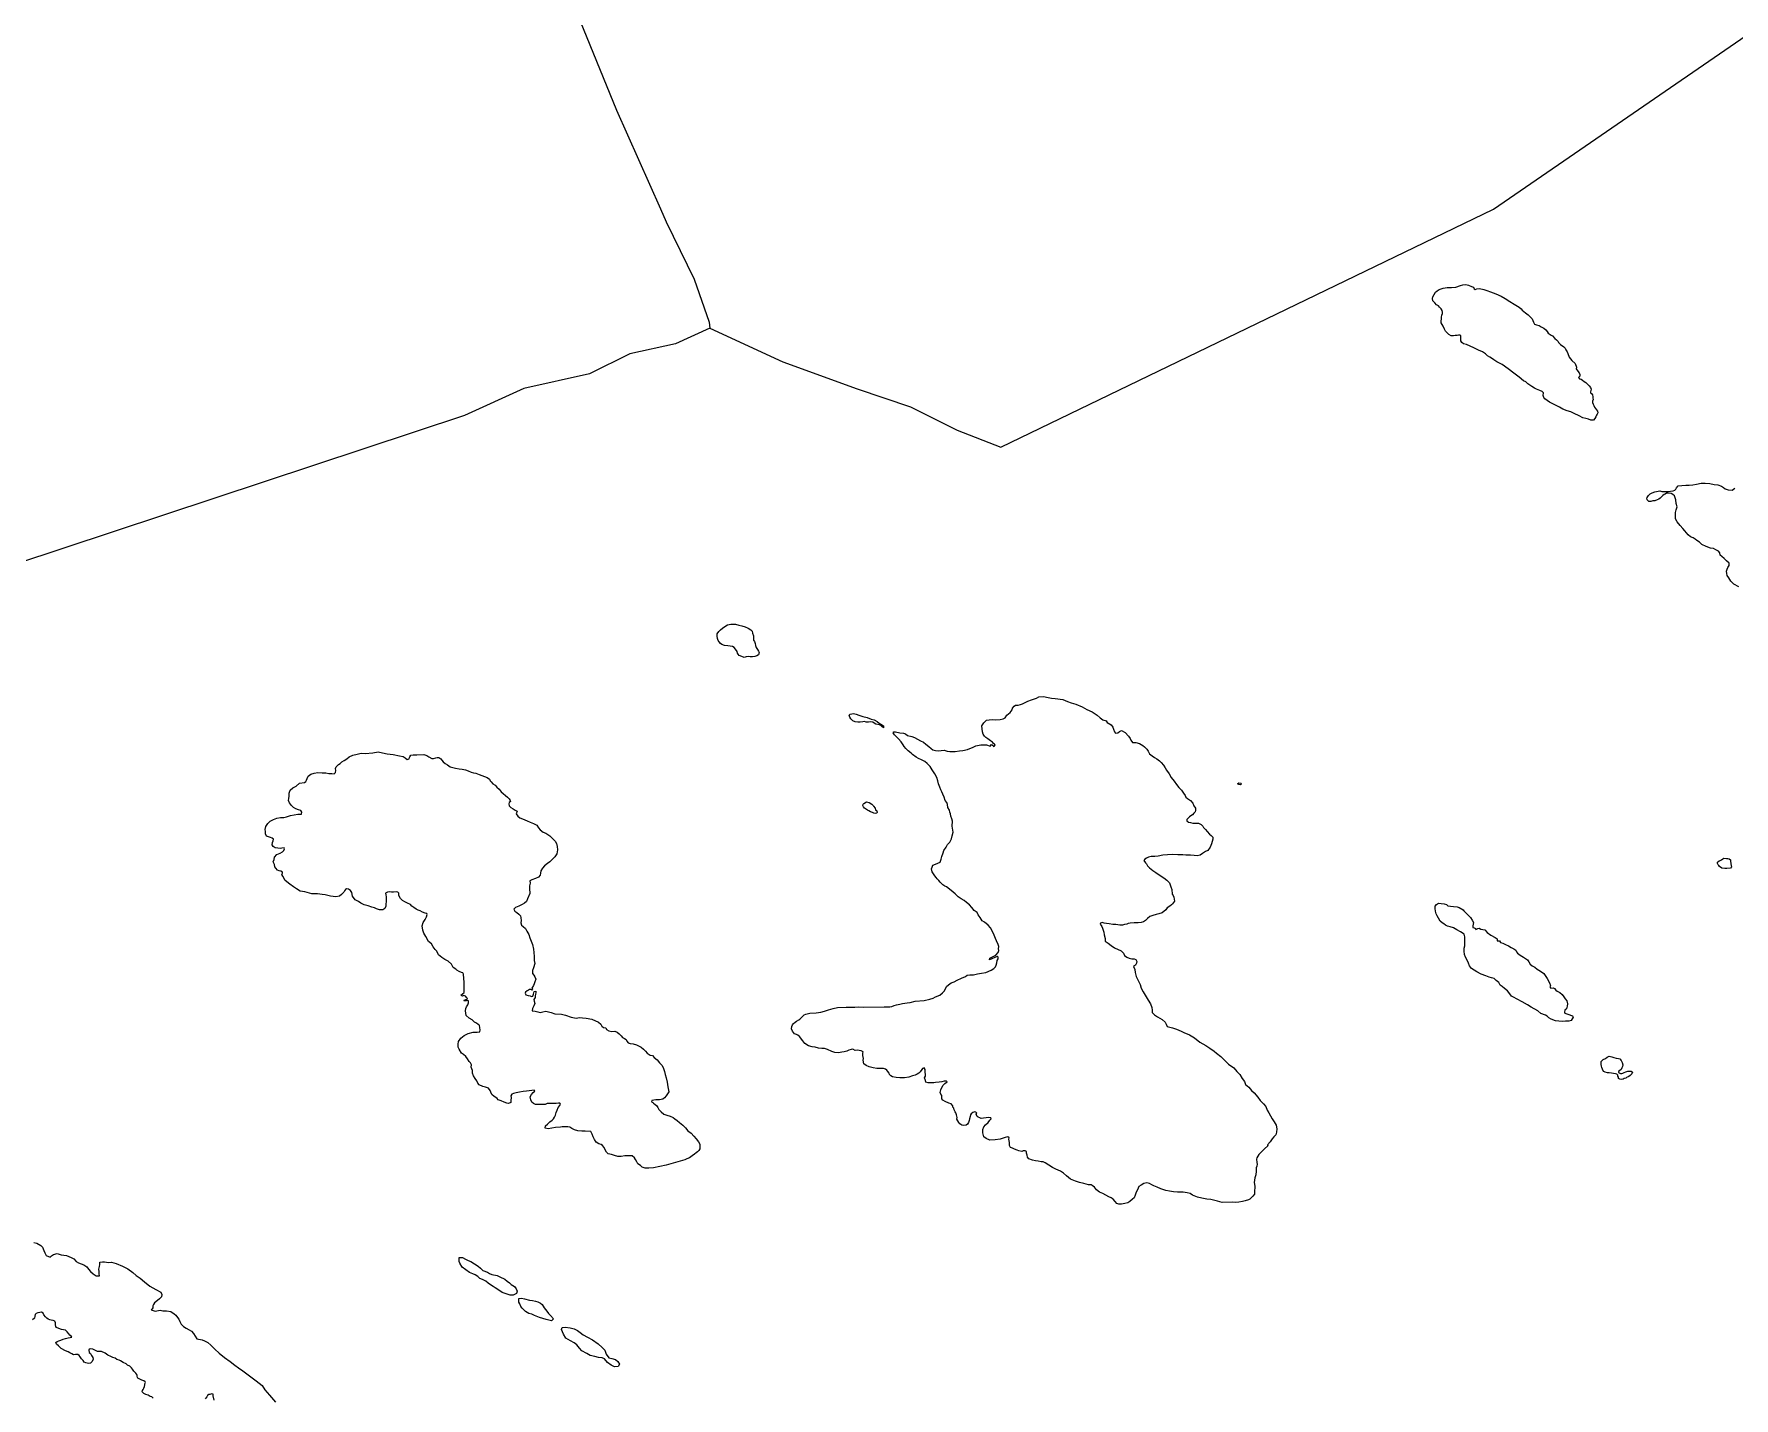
# Model space of a CAD drawing. Header units: metres. Extents: x 13.21 to 19.52, y 42.14 to 46.62.
# Drawn here: x 14.6221 to 14.894, y 44.3102 to 44.5284 of the extents above; entities that cross this region are included whole.
import ezdxf

# ---------------------------------------------------------------- set-up
doc = ezdxf.new("R2010")
doc.units = ezdxf.units.M
doc.header["$MEASUREMENT"] = 0
doc.layers.add('granica', color=2, linetype='Continuous')
doc.layers.add('hr', color=9, linetype='Continuous')

msp = doc.modelspace()

# ---------------------------------------------------------------- linework, layer by layer
at = {"layer": 'granica'}
for points in [[(14.69409, 44.56826), (14.7153, 44.51621), (14.7223, 44.50043), (14.72323, 44.49837), (14.7277, 44.48919), (14.73012, 44.4823), (14.73023, 44.48133)], [(14.73023, 44.48133), (14.74189, 44.47596), (14.75376, 44.47165), (14.76233, 44.46875), (14.76976, 44.46505), (14.77674, 44.46231), (14.85555, 44.50039), (14.89597, 44.52819)], [(14.73023, 44.48133), (14.72474, 44.47884), (14.71742, 44.47725), (14.71098, 44.47406), (14.70048, 44.47169), (14.69096, 44.4674), (14.59479, 44.43555), (14.58251, 44.43041), (14.57627, 44.42833), (14.56945, 44.42679), (14.56511, 44.42532), (14.56194, 44.42243), (14.55504, 44.41721), (14.53646, 44.40267), (14.53131, 44.39763), (14.52651, 44.39389), (14.5221, 44.39099), (14.5133, 44.38288), (14.31908, 44.23274)]]:
    msp.add_lwpolyline(points, dxfattribs=at)
at = {"layer": 'hr'}
for points in [[(14.86627, 44.47874), (14.86681, 44.47837), (14.86699, 44.47816), (14.8671, 44.47786), (14.86734, 44.47757), (14.86745, 44.47731), (14.86766, 44.47672), (14.86805, 44.47619), (14.86859, 44.47569), (14.86882, 44.47514), (14.86877, 44.47483), (14.86902, 44.47449), (14.86923, 44.47421), (14.86937, 44.47392), (14.86937, 44.47367), (14.86916, 44.47347), (14.86928, 44.47323), (14.86954, 44.47317), (14.86978, 44.47303), (14.87005, 44.47283), (14.87033, 44.47264), (14.87064, 44.47235), (14.87086, 44.47212), (14.87106, 44.47185), (14.87116, 44.47159), (14.87106, 44.47119), (14.87107, 44.471), (14.87121, 44.4709), (14.87139, 44.47067), (14.8714, 44.47039), (14.87145, 44.47016), (14.87147, 44.46992), (14.87137, 44.46967), (14.87135, 44.46944), (14.87147, 44.46919), (14.87159, 44.46898), (14.87167, 44.46873), (14.87183, 44.46852), (14.87202, 44.46827), (14.87216, 44.46805), (14.8722, 44.46781), (14.8721, 44.46758), (14.87202, 44.46742), (14.87192, 44.46715), (14.87174, 44.46689), (14.87154, 44.46664), (14.87112, 44.46664), (14.87072, 44.4668), (14.87029, 44.46688), (14.86984, 44.46702), (14.86926, 44.46732), (14.86844, 44.46772), (14.86791, 44.46795), (14.86734, 44.46811), (14.86664, 44.4684), (14.86609, 44.46869), (14.86546, 44.46904), (14.86452, 44.46949), (14.86377, 44.47005), (14.86357, 44.47028), (14.8635, 44.47057), (14.86352, 44.471), (14.86332, 44.47123), (14.86293, 44.47138), (14.8624, 44.4716), (14.86212, 44.47178), (14.86168, 44.47201), (14.86134, 44.47223), (14.86102, 44.47243), (14.86071, 44.47275), (14.86034, 44.47295), (14.85967, 44.47354), (14.85877, 44.47415), (14.85789, 44.47484), (14.85691, 44.47552), (14.85608, 44.47598), (14.8556, 44.47626), (14.85521, 44.47657), (14.85497, 44.47672), (14.8546, 44.4769), (14.85426, 44.47727), (14.85376, 44.47754), (14.85315, 44.47781), (14.85242, 44.47823), (14.85121, 44.47875), (14.85076, 44.47886), (14.85045, 44.47904), (14.85034, 44.47934), (14.85034, 44.47965), (14.85033, 44.47995), (14.85033, 44.48014), (14.85015, 44.48023), (14.84994, 44.48023), (14.84972, 44.48017), (14.84941, 44.48017), (14.84913, 44.48014), (14.84875, 44.48015), (14.84841, 44.48035), (14.84814, 44.48063), (14.84787, 44.48088), (14.84768, 44.48118), (14.84751, 44.48166), (14.84718, 44.48218), (14.84723, 44.48311), (14.84726, 44.48341), (14.84736, 44.4837), (14.84736, 44.48393), (14.84732, 44.48416), (14.84719, 44.48447), (14.84692, 44.48472), (14.84674, 44.48492), (14.84644, 44.48509), (14.84615, 44.48538), (14.84586, 44.48573), (14.84576, 44.48611), (14.84586, 44.48636), (14.84605, 44.48674), (14.84626, 44.48709), (14.84655, 44.4873), (14.84684, 44.48754), (14.84747, 44.48775), (14.84813, 44.48783), (14.84884, 44.48783), (14.84954, 44.48792), (14.85028, 44.48817), (14.85065, 44.48829), (14.85111, 44.48833), (14.85153, 44.48822), (14.85204, 44.48802), (14.85232, 44.48792), (14.85246, 44.48766), (14.85263, 44.48755), (14.85288, 44.48763), (14.85329, 44.48771), (14.85402, 44.48752), (14.85449, 44.48736), (14.85505, 44.48716), (14.8559, 44.48683), (14.85678, 44.48649), (14.85743, 44.48609), (14.85816, 44.4856), (14.85885, 44.48519), (14.85962, 44.48469), (14.85995, 44.48444), (14.86015, 44.48423), (14.86068, 44.48382), (14.8611, 44.48351), (14.8617, 44.48283), (14.86195, 44.48233), (14.86211, 44.482), (14.86241, 44.48191), (14.86283, 44.48178), (14.86317, 44.48159), (14.8636, 44.48133), (14.8639, 44.48108), (14.86414, 44.48082), (14.8643, 44.48055), (14.86445, 44.48045), (14.86476, 44.48024), (14.865, 44.4801), (14.86534, 44.47972), (14.8656, 44.47948), (14.86587, 44.47921), (14.86594, 44.47904), (14.86627, 44.47874)], [(14.73721, 44.43178), (14.73722, 44.43145), (14.73736, 44.43124), (14.73745, 44.43092), (14.73753, 44.43059), (14.73761, 44.43026), (14.73785, 44.42995), (14.73797, 44.42967), (14.73809, 44.42946), (14.738, 44.4291), (14.73774, 44.42895), (14.73742, 44.42884), (14.73703, 44.4288), (14.73667, 44.42878), (14.73633, 44.42885), (14.73604, 44.42879), (14.73572, 44.4287), (14.73534, 44.42881), (14.73489, 44.42901), (14.73475, 44.42922), (14.73466, 44.42939), (14.73456, 44.42966), (14.73433, 44.43), (14.7341, 44.43025), (14.73385, 44.43041), (14.73345, 44.43047), (14.73308, 44.43054), (14.73256, 44.43057), (14.73212, 44.43075), (14.7319, 44.43092), (14.73169, 44.4312), (14.73156, 44.4314), (14.73142, 44.43172), (14.73139, 44.43208), (14.7314, 44.43247), (14.73165, 44.43283), (14.73193, 44.43312), (14.73225, 44.43335), (14.7326, 44.43361), (14.73306, 44.43389), (14.73357, 44.434), (14.73431, 44.43399), (14.73484, 44.43387), (14.73532, 44.43373), (14.73587, 44.43358), (14.73634, 44.43337), (14.73679, 44.43312), (14.73699, 44.43289), (14.73706, 44.43256), (14.7372, 44.43212), (14.73721, 44.43178)], [(14.79842, 44.37767), (14.79862, 44.37723), (14.79902, 44.37639), (14.79921, 44.37581), (14.79951, 44.37518), (14.79999, 44.37439), (14.80032, 44.37384), (14.80068, 44.37329), (14.80091, 44.3727), (14.80097, 44.37225), (14.80094, 44.37189), (14.80132, 44.37153), (14.80179, 44.37119), (14.80257, 44.37078), (14.80301, 44.37037), (14.8032, 44.37005), (14.80333, 44.36967), (14.80423, 44.36946), (14.80482, 44.36924), (14.8056, 44.36892), (14.806, 44.36869), (14.80691, 44.3683), (14.80771, 44.36782), (14.80859, 44.36715), (14.80956, 44.3666), (14.8102, 44.3662), (14.81086, 44.36573), (14.81122, 44.3654), (14.81191, 44.36485), (14.81252, 44.36429), (14.81317, 44.36365), (14.81401, 44.36306), (14.81449, 44.36244), (14.81498, 44.36197), (14.81532, 44.36132), (14.81572, 44.36083), (14.81589, 44.36039), (14.81643, 44.35994), (14.81684, 44.35941), (14.81725, 44.35904), (14.81786, 44.35837), (14.81821, 44.35782), (14.81875, 44.35728), (14.81913, 44.35683), (14.81935, 44.35626), (14.81963, 44.35585), (14.81986, 44.35537), (14.82016, 44.35488), (14.82048, 44.35438), (14.82077, 44.35386), (14.82087, 44.3533), (14.82086, 44.35277), (14.82073, 44.35231), (14.8204, 44.35201), (14.82015, 44.35171), (14.81981, 44.35119), (14.81942, 44.35074), (14.81946, 44.35058), (14.8189, 44.35011), (14.81841, 44.34957), (14.81802, 44.34917), (14.8177, 44.34867), (14.81766, 44.34844), (14.81771, 44.34789), (14.81772, 44.34762), (14.81769, 44.34732), (14.8176, 44.34707), (14.8176, 44.34653), (14.81752, 44.3459), (14.81737, 44.34543), (14.81726, 44.34468), (14.81737, 44.34409), (14.81737, 44.34383), (14.8173, 44.34343), (14.81734, 44.34282), (14.81705, 44.34254), (14.81683, 44.34228), (14.81659, 44.34206), (14.81635, 44.34194), (14.81584, 44.34175), (14.8154, 44.34166), (14.81482, 44.34153), (14.81433, 44.34151), (14.81373, 44.34153), (14.81216, 44.34152), (14.81141, 44.34169), (14.81034, 44.34199), (14.80967, 44.34202), (14.80892, 44.34222), (14.80818, 44.34236), (14.80738, 44.34266), (14.80702, 44.34295), (14.80653, 44.34304), (14.80592, 44.34315), (14.80544, 44.34316), (14.80498, 44.34314), (14.80437, 44.34322), (14.80375, 44.34332), (14.80316, 44.34344), (14.80235, 44.34369), (14.80176, 44.34395), (14.80123, 44.34419), (14.80088, 44.3443), (14.80051, 44.34452), (14.80008, 44.34462), (14.79961, 44.34456), (14.79919, 44.34428), (14.79882, 44.34404), (14.79862, 44.34355), (14.7984, 44.34318), (14.79823, 44.34268), (14.79805, 44.34227), (14.79779, 44.34201), (14.7974, 44.34167), (14.79706, 44.34147), (14.79659, 44.34134), (14.79605, 44.34124), (14.7956, 44.34125), (14.7953, 44.34134), (14.79504, 44.34164), (14.7947, 44.34205), (14.79441, 44.34227), (14.79403, 44.34241), (14.79356, 44.34267), (14.79307, 44.34293), (14.79254, 44.34313), (14.79203, 44.34351), (14.79171, 44.34395), (14.79136, 44.34422), (14.79122, 44.34432), (14.79075, 44.34435), (14.79002, 44.34453), (14.78934, 44.3447), (14.7887, 44.34491), (14.78788, 44.34524), (14.78723, 44.34577), (14.78678, 44.34619), (14.78627, 44.34651), (14.78554, 44.34681), (14.78502, 44.34712), (14.78383, 44.34785), (14.78352, 44.34802), (14.78318, 44.34802), (14.78272, 44.34812), (14.78227, 44.34817), (14.78179, 44.34826), (14.78122, 44.34846), (14.78102, 44.34876), (14.78095, 44.34906), (14.78087, 44.3494), (14.78083, 44.34965), (14.78062, 44.34977), (14.7803, 44.34977), (14.78009, 44.34968), (14.77961, 44.34976), (14.77934, 44.34985), (14.77894, 44.35003), (14.77863, 44.35018), (14.77828, 44.35028), (14.77816, 44.35062), (14.77814, 44.35108), (14.77804, 44.35165), (14.77809, 44.35186), (14.77787, 44.35198), (14.77746, 44.35188), (14.77712, 44.35178), (14.77662, 44.35162), (14.77582, 44.35154), (14.77497, 44.35148), (14.77441, 44.35174), (14.77402, 44.352), (14.77388, 44.35266), (14.77387, 44.35318), (14.77402, 44.35363), (14.77429, 44.35392), (14.77472, 44.3543), (14.77499, 44.35466), (14.77523, 44.3549), (14.77514, 44.35503), (14.77479, 44.35508), (14.7744, 44.35504), (14.77399, 44.35497), (14.77362, 44.35494), (14.77337, 44.35503), (14.7731, 44.35514), (14.77295, 44.35524), (14.77283, 44.35561), (14.77289, 44.35579), (14.77277, 44.35593), (14.77259, 44.35602), (14.77229, 44.35588), (14.77202, 44.35568), (14.7719, 44.35552), (14.77185, 44.35525), (14.77173, 44.3549), (14.77168, 44.35462), (14.77156, 44.35432), (14.77143, 44.35405), (14.77121, 44.35388), (14.77083, 44.35381), (14.77054, 44.35388), (14.77017, 44.3541), (14.77001, 44.3543), (14.76986, 44.35456), (14.76972, 44.35485), (14.76975, 44.35511), (14.76966, 44.35551), (14.76956, 44.35585), (14.76946, 44.35602), (14.76928, 44.35632), (14.76921, 44.35657), (14.7691, 44.35677), (14.76906, 44.35695), (14.76879, 44.35726), (14.76846, 44.35741), (14.76787, 44.35764), (14.76749, 44.35785), (14.76733, 44.35808), (14.76734, 44.35835), (14.76733, 44.3586), (14.76716, 44.35884), (14.76705, 44.35909), (14.76716, 44.35953), (14.76749, 44.36023), (14.76782, 44.36052), (14.76818, 44.36082), (14.76803, 44.3609), (14.76767, 44.3609), (14.76732, 44.36082), (14.7669, 44.36074), (14.76631, 44.36071), (14.76601, 44.36066), (14.76561, 44.36062), (14.76511, 44.36065), (14.76478, 44.36075), (14.76473, 44.36099), (14.76455, 44.36143), (14.76469, 44.3617), (14.76469, 44.36199), (14.76466, 44.36234), (14.76464, 44.36279), (14.76451, 44.36305), (14.76425, 44.36294), (14.76411, 44.36277), (14.76386, 44.36241), (14.76362, 44.3622), (14.76335, 44.36201), (14.76305, 44.36187), (14.76262, 44.36175), (14.76206, 44.36157), (14.76134, 44.36142), (14.76062, 44.36144), (14.76001, 44.36148), (14.75945, 44.36162), (14.75917, 44.36174), (14.75897, 44.36198), (14.75888, 44.3622), (14.75867, 44.36246), (14.75853, 44.36267), (14.75831, 44.36284), (14.75796, 44.36293), (14.75761, 44.36291), (14.75692, 44.36293), (14.75631, 44.36306), (14.75568, 44.36322), (14.75521, 44.36341), (14.75482, 44.36366), (14.75471, 44.36425), (14.75478, 44.36455), (14.75469, 44.36501), (14.7547, 44.36539), (14.75475, 44.36562), (14.7544, 44.36576), (14.75378, 44.36586), (14.75343, 44.36582), (14.75308, 44.36601), (14.75282, 44.36597), (14.75246, 44.36586), (14.75212, 44.3657), (14.75172, 44.36561), (14.75134, 44.36553), (14.75081, 44.36545), (14.7502, 44.3655), (14.74972, 44.36563), (14.74903, 44.36595), (14.74854, 44.36611), (14.74813, 44.36614), (14.74757, 44.36619), (14.74705, 44.36637), (14.74656, 44.36642), (14.74599, 44.36657), (14.74541, 44.36695), (14.74506, 44.36735), (14.74457, 44.36805), (14.74428, 44.36824), (14.74405, 44.36837), (14.74377, 44.36848), (14.74357, 44.36868), (14.74341, 44.36893), (14.74328, 44.36928), (14.74334, 44.36965), (14.74343, 44.36994), (14.74358, 44.37012), (14.74385, 44.37034), (14.74408, 44.37049), (14.74444, 44.37074), (14.74463, 44.37085), (14.74529, 44.37154), (14.74559, 44.37165), (14.74623, 44.37181), (14.74722, 44.37184), (14.74799, 44.37196), (14.74853, 44.37208), (14.7492, 44.3723), (14.74993, 44.37251), (14.75062, 44.37268), (14.752, 44.37276), (14.75273, 44.37273), (14.75341, 44.37273), (14.75393, 44.37281), (14.75477, 44.37272), (14.75809, 44.37281), (14.75862, 44.37281), (14.75898, 44.37278), (14.75933, 44.37285), (14.7597, 44.37299), (14.76004, 44.37311), (14.76061, 44.37321), (14.76103, 44.37332), (14.76175, 44.37346), (14.76227, 44.3735), (14.76304, 44.37369), (14.76451, 44.37382), (14.76541, 44.37405), (14.76591, 44.37418), (14.76629, 44.37438), (14.76699, 44.37468), (14.76741, 44.37504), (14.76771, 44.37531), (14.76791, 44.3757), (14.76806, 44.37607), (14.76837, 44.37633), (14.7688, 44.37661), (14.76927, 44.37677), (14.76979, 44.37704), (14.77044, 44.37738), (14.77108, 44.37767), (14.77135, 44.37784), (14.77181, 44.37791), (14.77237, 44.37791), (14.77301, 44.37807), (14.77365, 44.37817), (14.77434, 44.37831), (14.7752, 44.37866), (14.77565, 44.37891), (14.77589, 44.37919), (14.77598, 44.37948), (14.77611, 44.37986), (14.77615, 44.38021), (14.7763, 44.3805), (14.7763, 44.38075), (14.77615, 44.38083), (14.77492, 44.38034), (14.77497, 44.38058), (14.77595, 44.38108), (14.7763, 44.3815), (14.77643, 44.38179), (14.7764, 44.3821), (14.77641, 44.38247), (14.77634, 44.38276), (14.77606, 44.38336), (14.7759, 44.38373), (14.77571, 44.38425), (14.77542, 44.38487), (14.77512, 44.38543), (14.7747, 44.38585), (14.77413, 44.38636), (14.77378, 44.38658), (14.77343, 44.38707), (14.77311, 44.38752), (14.77298, 44.38786), (14.77248, 44.38821), (14.77212, 44.3887), (14.77176, 44.38909), (14.77128, 44.3895), (14.77089, 44.38978), (14.7704, 44.39009), (14.76994, 44.39039), (14.76947, 44.39088), (14.76882, 44.3914), (14.76805, 44.39197), (14.76778, 44.39211), (14.76748, 44.39232), (14.76705, 44.39274), (14.76682, 44.39298), (14.76659, 44.39328), (14.76639, 44.3935), (14.76618, 44.39376), (14.76596, 44.39405), (14.76576, 44.3944), (14.76567, 44.39485), (14.76575, 44.39516), (14.76589, 44.39548), (14.76628, 44.39563), (14.76669, 44.39577), (14.76704, 44.39592), (14.76712, 44.39612), (14.7672, 44.3964), (14.76729, 44.39686), (14.76751, 44.39741), (14.76766, 44.39783), (14.76801, 44.39834), (14.76822, 44.39875), (14.76861, 44.39914), (14.76886, 44.39965), (14.76896, 44.40015), (14.76913, 44.40075), (14.76897, 44.40169), (14.76904, 44.40247), (14.76892, 44.40289), (14.76876, 44.4033), (14.76872, 44.40367), (14.76861, 44.40395), (14.76852, 44.40428), (14.7683, 44.40466), (14.76824, 44.40515), (14.76811, 44.40546), (14.76787, 44.40582), (14.76768, 44.40632), (14.76748, 44.40681), (14.76734, 44.40718), (14.76715, 44.40751), (14.767, 44.40794), (14.7668, 44.40845), (14.7667, 44.40893), (14.76652, 44.40949), (14.76621, 44.41004), (14.76579, 44.41069), (14.76544, 44.41122), (14.76497, 44.41171), (14.76458, 44.41204), (14.76405, 44.41229), (14.76361, 44.4125), (14.76321, 44.41273), (14.76262, 44.41315), (14.76239, 44.41339), (14.76195, 44.41373), (14.76157, 44.41412), (14.76128, 44.41445), (14.76114, 44.41473), (14.7608, 44.41517), (14.7604, 44.41565), (14.76006, 44.41601), (14.75976, 44.41629), (14.75953, 44.4166), (14.75963, 44.41677), (14.75988, 44.41678), (14.76014, 44.41673), (14.76039, 44.4167), (14.76062, 44.41661), (14.76117, 44.41656), (14.76152, 44.41645), (14.76185, 44.41619), (14.76254, 44.41605), (14.76296, 44.41588), (14.76342, 44.4156), (14.7639, 44.41534), (14.76439, 44.41511), (14.76478, 44.4148), (14.76525, 44.41444), (14.7656, 44.41411), (14.76588, 44.41392), (14.76631, 44.41378), (14.7668, 44.41377), (14.7672, 44.41378), (14.7677, 44.41383), (14.76818, 44.4137), (14.76859, 44.41366), (14.76904, 44.41365), (14.76946, 44.41365), (14.77016, 44.41375), (14.7707, 44.41378), (14.77144, 44.41395), (14.77232, 44.41431), (14.77273, 44.41452), (14.77354, 44.41469), (14.77447, 44.41468), (14.77502, 44.41451), (14.77526, 44.41474), (14.77553, 44.41459), (14.77558, 44.41443), (14.77572, 44.41454), (14.77582, 44.41464), (14.77576, 44.41481), (14.77559, 44.41494), (14.77541, 44.41513), (14.77508, 44.41536), (14.77466, 44.41568), (14.77434, 44.4159), (14.77416, 44.41611), (14.77394, 44.41643), (14.77382, 44.41681), (14.77376, 44.41728), (14.77373, 44.41774), (14.77405, 44.41823), (14.77445, 44.41863), (14.77491, 44.41873), (14.77544, 44.41877), (14.77596, 44.41871), (14.77667, 44.41877), (14.77715, 44.41885), (14.77742, 44.41904), (14.77772, 44.41943), (14.77826, 44.41989), (14.77855, 44.42033), (14.77864, 44.42057), (14.77886, 44.4209), (14.77911, 44.42103), (14.77953, 44.42105), (14.77992, 44.42113), (14.7802, 44.42124), (14.78106, 44.42169), (14.78168, 44.42191), (14.78244, 44.42215), (14.78281, 44.42238), (14.78357, 44.42246), (14.78431, 44.4223), (14.78485, 44.42217), (14.78546, 44.42214), (14.78669, 44.42194), (14.7874, 44.42165), (14.78801, 44.42142), (14.78873, 44.42119), (14.78975, 44.42079), (14.79049, 44.42034), (14.79135, 44.41999), (14.79217, 44.41947), (14.79262, 44.41903), (14.79307, 44.41871), (14.7936, 44.41852), (14.79374, 44.41829), (14.79438, 44.41791), (14.79467, 44.41755), (14.79479, 44.41719), (14.79495, 44.41678), (14.79508, 44.41656), (14.79544, 44.41661), (14.79572, 44.41686), (14.79603, 44.41698), (14.79665, 44.41667), (14.79719, 44.4161), (14.79741, 44.41572), (14.79753, 44.41545), (14.79782, 44.4151), (14.79836, 44.4151), (14.79891, 44.41492), (14.79945, 44.41461), (14.79973, 44.41436), (14.80011, 44.41403), (14.80033, 44.4137), (14.80051, 44.41328), (14.80095, 44.41295), (14.80131, 44.41268), (14.80172, 44.41247), (14.8021, 44.41215), (14.80241, 44.41189), (14.80275, 44.41143), (14.80302, 44.41104), (14.80327, 44.41063), (14.80366, 44.41004), (14.80399, 44.40949), (14.80447, 44.40891), (14.80487, 44.40835), (14.80523, 44.40787), (14.80564, 44.40743), (14.80599, 44.40696), (14.80623, 44.40658), (14.80635, 44.40634), (14.80659, 44.40612), (14.8071, 44.4058), (14.80744, 44.40537), (14.80763, 44.40497), (14.80789, 44.40456), (14.8079, 44.4042), (14.80784, 44.40398), (14.80762, 44.40376), (14.80741, 44.40353), (14.80716, 44.40335), (14.80695, 44.40318), (14.80671, 44.40298), (14.80648, 44.40276), (14.80652, 44.40255), (14.80676, 44.40235), (14.80711, 44.40227), (14.80744, 44.40216), (14.80802, 44.40218), (14.80834, 44.40219), (14.80858, 44.40208), (14.80881, 44.40195), (14.80906, 44.40171), (14.80918, 44.4015), (14.80929, 44.40138), (14.80948, 44.40115), (14.80976, 44.40082), (14.8101, 44.40044), (14.81041, 44.40019), (14.81067, 44.39994), (14.81068, 44.39961), (14.81053, 44.39922), (14.81043, 44.39886), (14.81023, 44.39833), (14.80988, 44.39783), (14.8095, 44.39766), (14.809, 44.39734), (14.80865, 44.39704), (14.80816, 44.39697), (14.80768, 44.39703), (14.80711, 44.39707), (14.80633, 44.39708), (14.80588, 44.39713), (14.80507, 44.39713), (14.80413, 44.39715), (14.80342, 44.39713), (14.80265, 44.39707), (14.8019, 44.3969), (14.80137, 44.39686), (14.80081, 44.39682), (14.80038, 44.39672), (14.80005, 44.39659), (14.7998, 44.39644), (14.79964, 44.39618), (14.79987, 44.39585), (14.80003, 44.39568), (14.80022, 44.39535), (14.80052, 44.39502), (14.80108, 44.39463), (14.80155, 44.39428), (14.80222, 44.39381), (14.80284, 44.39342), (14.80332, 44.39304), (14.80374, 44.39262), (14.80396, 44.39198), (14.8041, 44.39155), (14.80416, 44.39082), (14.80432, 44.39062), (14.8044, 44.39034), (14.80452, 44.38972), (14.80419, 44.38925), (14.80406, 44.38909), (14.80379, 44.3889), (14.80336, 44.38862), (14.80316, 44.38833), (14.80253, 44.38785), (14.802, 44.38768), (14.80159, 44.38755), (14.80105, 44.38741), (14.80059, 44.38725), (14.80021, 44.38693), (14.7999, 44.38663), (14.79957, 44.38639), (14.79921, 44.38628), (14.79869, 44.38621), (14.79808, 44.38625), (14.79744, 44.38619), (14.79713, 44.38614), (14.79688, 44.38603), (14.79655, 44.38595), (14.79619, 44.38588), (14.79576, 44.38588), (14.79512, 44.38596), (14.79465, 44.38598), (14.79408, 44.38609), (14.79365, 44.38613), (14.79327, 44.3862), (14.79295, 44.3863), (14.7927, 44.3862), (14.79263, 44.38603), (14.79278, 44.38583), (14.79292, 44.38565), (14.79302, 44.3854), (14.7931, 44.38508), (14.7932, 44.38473), (14.79328, 44.38431), (14.79344, 44.38375), (14.79345, 44.38332), (14.79391, 44.38296), (14.79438, 44.3826), (14.79493, 44.38221), (14.79597, 44.38178), (14.79638, 44.3814), (14.79655, 44.38102), (14.79689, 44.38073), (14.79726, 44.38056), (14.79771, 44.38047), (14.79807, 44.38048), (14.79835, 44.38035), (14.7985, 44.38007), (14.79844, 44.37977), (14.79827, 44.37948), (14.79796, 44.37926), (14.7982, 44.37875), (14.79824, 44.37831), (14.79842, 44.37767)], [(14.75801, 44.41742), (14.75765, 44.41767), (14.75756, 44.4178), (14.75736, 44.41789), (14.75678, 44.41799), (14.7565, 44.41815), (14.75626, 44.41832), (14.75593, 44.41837), (14.75559, 44.41831), (14.7552, 44.41834), (14.75497, 44.41843), (14.75467, 44.41838), (14.75427, 44.41831), (14.75388, 44.41832), (14.75346, 44.4184), (14.7531, 44.41856), (14.75278, 44.41886), (14.7526, 44.41911), (14.75247, 44.41943), (14.75265, 44.41959), (14.7532, 44.4197), (14.75361, 44.41962), (14.75405, 44.41945), (14.75466, 44.41925), (14.75536, 44.41907), (14.756, 44.41881), (14.75647, 44.41868), (14.75695, 44.41845), (14.75729, 44.41816), (14.75765, 44.41795), (14.75798, 44.41772), (14.75801, 44.41742)], [(14.66541, 44.40868), (14.66558, 44.40882), (14.6657, 44.40905), (14.66581, 44.40932), (14.66598, 44.40968), (14.66639, 44.41), (14.66691, 44.41016), (14.66752, 44.41026), (14.66821, 44.41024), (14.66878, 44.41022), (14.66927, 44.41013), (14.66974, 44.41011), (14.67015, 44.41005), (14.67037, 44.41028), (14.67038, 44.41059), (14.67037, 44.41091), (14.67044, 44.41116), (14.67082, 44.41154), (14.67109, 44.41171), (14.67138, 44.41197), (14.67173, 44.41219), (14.67217, 44.41249), (14.67254, 44.41281), (14.67313, 44.41303), (14.67381, 44.41323), (14.67446, 44.41336), (14.67509, 44.41331), (14.67634, 44.41342), (14.67717, 44.41356), (14.67784, 44.41343), (14.67859, 44.41327), (14.67955, 44.41315), (14.68058, 44.41297), (14.68117, 44.41284), (14.6815, 44.41262), (14.6818, 44.41238), (14.68214, 44.41248), (14.68219, 44.41268), (14.68224, 44.4128), (14.68238, 44.41303), (14.68275, 44.41308), (14.68333, 44.41313), (14.68448, 44.41315), (14.68493, 44.41299), (14.68525, 44.41276), (14.68573, 44.41251), (14.68603, 44.41253), (14.68637, 44.4126), (14.68659, 44.41269), (14.68688, 44.41269), (14.68718, 44.41248), (14.68737, 44.41225), (14.68759, 44.41196), (14.68788, 44.4117), (14.68826, 44.41148), (14.6887, 44.41121), (14.68955, 44.41096), (14.69012, 44.41089), (14.6906, 44.41082), (14.69115, 44.41073), (14.69156, 44.41057), (14.69202, 44.41034), (14.69243, 44.41024), (14.69281, 44.41017), (14.69332, 44.40995), (14.69375, 44.40978), (14.69461, 44.40946), (14.69495, 44.40921), (14.69507, 44.40897), (14.69524, 44.40877), (14.6955, 44.40848), (14.69587, 44.40827), (14.69616, 44.40791), (14.69653, 44.40761), (14.69683, 44.4072), (14.69786, 44.40635), (14.69814, 44.40607), (14.69829, 44.40581), (14.69834, 44.40562), (14.69814, 44.40547), (14.69807, 44.40526), (14.69813, 44.40493), (14.69837, 44.40468), (14.69878, 44.40447), (14.69909, 44.40427), (14.69938, 44.40407), (14.69926, 44.40368), (14.69949, 44.40328), (14.69981, 44.40303), (14.70027, 44.40288), (14.70063, 44.40269), (14.70101, 44.40253), (14.70146, 44.40232), (14.702, 44.40214), (14.70254, 44.40188), (14.7028, 44.40142), (14.70306, 44.40109), (14.70357, 44.40075), (14.70401, 44.40055), (14.7046, 44.40014), (14.70496, 44.39982), (14.70547, 44.39932), (14.70571, 44.39892), (14.70582, 44.39842), (14.70585, 44.3979), (14.70573, 44.39727), (14.70542, 44.39679), (14.70516, 44.39653), (14.70488, 44.39628), (14.70463, 44.39598), (14.70426, 44.39575), (14.70379, 44.39533), (14.70347, 44.39496), (14.70319, 44.39457), (14.70312, 44.3942), (14.70306, 44.39386), (14.70279, 44.39354), (14.70235, 44.39333), (14.70172, 44.39311), (14.70143, 44.39293), (14.70146, 44.3926), (14.7014, 44.39213), (14.70136, 44.3917), (14.70141, 44.39094), (14.70105, 44.39007), (14.70092, 44.38966), (14.70055, 44.38939), (14.70021, 44.38917), (14.69966, 44.38891), (14.69913, 44.38871), (14.69886, 44.38844), (14.69902, 44.3881), (14.69937, 44.38786), (14.69965, 44.38763), (14.69992, 44.38734), (14.70001, 44.38703), (14.70003, 44.38659), (14.69997, 44.38621), (14.7001, 44.38588), (14.70036, 44.38567), (14.70076, 44.38535), (14.70096, 44.3849), (14.70125, 44.38435), (14.70144, 44.38383), (14.70162, 44.38331), (14.70184, 44.38275), (14.702, 44.38203), (14.70208, 44.38147), (14.7021, 44.38083), (14.70211, 44.38022), (14.70221, 44.37974), (14.70202, 44.37906), (14.70183, 44.37859), (14.70185, 44.37814), (14.70207, 44.37788), (14.70222, 44.37759), (14.70236, 44.37722), (14.70225, 44.37679), (14.7021, 44.37649), (14.70202, 44.37621), (14.70172, 44.37578), (14.70187, 44.3756), (14.70175, 44.37548), (14.70158, 44.37555), (14.70139, 44.37555), (14.70122, 44.37547), (14.70098, 44.37535), (14.70071, 44.37513), (14.70069, 44.37498), (14.7008, 44.37474), (14.70116, 44.37462), (14.70146, 44.37454), (14.7017, 44.37443), (14.7019, 44.37453), (14.70201, 44.37485), (14.70207, 44.37503), (14.70212, 44.37527), (14.70241, 44.37531), (14.70236, 44.37506), (14.70235, 44.37483), (14.7023, 44.37458), (14.70227, 44.37429), (14.70208, 44.37395), (14.70213, 44.37371), (14.70221, 44.37333), (14.70207, 44.37295), (14.70185, 44.37251), (14.70181, 44.37215), (14.70226, 44.37208), (14.70273, 44.37199), (14.70308, 44.37191), (14.70352, 44.37199), (14.70397, 44.37208), (14.70439, 44.37201), (14.70485, 44.37187), (14.7054, 44.37169), (14.7065, 44.37161), (14.70715, 44.37144), (14.70805, 44.37115), (14.70885, 44.37098), (14.70936, 44.37108), (14.70985, 44.37104), (14.71044, 44.37101), (14.71136, 44.37083), (14.71239, 44.37035), (14.7128, 44.37002), (14.71294, 44.3697), (14.71323, 44.3695), (14.71357, 44.36943), (14.71371, 44.36918), (14.71406, 44.36894), (14.71456, 44.36887), (14.71503, 44.36888), (14.71542, 44.36873), (14.71572, 44.36847), (14.71602, 44.36818), (14.71624, 44.36791), (14.71659, 44.36773), (14.71683, 44.36759), (14.71694, 44.3673), (14.71714, 44.36705), (14.71745, 44.36693), (14.71797, 44.36688), (14.71851, 44.3667), (14.71924, 44.36636), (14.7196, 44.36602), (14.71995, 44.36572), (14.72021, 44.36541), (14.72067, 44.36508), (14.72102, 44.365), (14.72131, 44.36468), (14.72181, 44.36434), (14.72214, 44.36385), (14.72258, 44.36339), (14.7228, 44.36295), (14.72294, 44.36243), (14.72308, 44.36197), (14.72322, 44.36143), (14.72337, 44.36074), (14.7235, 44.36), (14.72363, 44.35921), (14.72323, 44.35854), (14.72296, 44.35824), (14.72267, 44.35805), (14.72217, 44.35792), (14.72158, 44.35791), (14.72094, 44.35784), (14.7209, 44.35761), (14.7211, 44.35747), (14.72118, 44.35738), (14.72146, 44.35719), (14.72166, 44.35702), (14.72192, 44.35669), (14.72208, 44.35638), (14.72243, 44.35602), (14.72286, 44.35565), (14.72333, 44.35547), (14.72385, 44.35532), (14.72434, 44.3551), (14.7246, 44.3549), (14.72497, 44.35462), (14.72537, 44.35431), (14.7259, 44.35386), (14.7263, 44.35345), (14.72668, 44.35299), (14.72721, 44.35259), (14.72765, 44.35209), (14.72803, 44.35171), (14.7284, 44.35123), (14.72859, 44.35081), (14.7286, 44.35043), (14.7286, 44.35009), (14.72844, 44.34984), (14.72825, 44.34963), (14.72805, 44.34944), (14.72774, 44.34922), (14.7274, 44.34895), (14.72696, 44.34866), (14.72655, 44.34846), (14.72619, 44.34834), (14.72545, 44.34811), (14.72436, 44.34778), (14.72322, 44.34746), (14.72224, 44.34725), (14.7212, 44.34707), (14.72048, 44.347), (14.71989, 44.34701), (14.7194, 44.34716), (14.71911, 44.3474), (14.71868, 44.34771), (14.71854, 44.34803), (14.71835, 44.34837), (14.71816, 44.34862), (14.7178, 44.34894), (14.71743, 44.34898), (14.71705, 44.34899), (14.71664, 44.34894), (14.71604, 44.34885), (14.71551, 44.34887), (14.71499, 44.34904), (14.71447, 44.34918), (14.71396, 44.34928), (14.71369, 44.34954), (14.71348, 44.34995), (14.71332, 44.35028), (14.71307, 44.35061), (14.71281, 44.35076), (14.71244, 44.35089), (14.71205, 44.35114), (14.71176, 44.35158), (14.71155, 44.35201), (14.71139, 44.35241), (14.7112, 44.35288), (14.7103, 44.35293), (14.70975, 44.35293), (14.70911, 44.35297), (14.70857, 44.35313), (14.70814, 44.35333), (14.70784, 44.35354), (14.7075, 44.3536), (14.7066, 44.35358), (14.70631, 44.35354), (14.70553, 44.3535), (14.70493, 44.3534), (14.70438, 44.35331), (14.7039, 44.3534), (14.70394, 44.35375), (14.70425, 44.35405), (14.70465, 44.35441), (14.705, 44.35468), (14.70519, 44.35488), (14.70537, 44.35514), (14.70552, 44.35549), (14.70566, 44.3559), (14.70579, 44.35629), (14.70598, 44.35669), (14.70622, 44.35699), (14.70635, 44.35723), (14.7062, 44.35738), (14.706, 44.35737), (14.70565, 44.35735), (14.70536, 44.35735), (14.70497, 44.35736), (14.70466, 44.35733), (14.7042, 44.35731), (14.70388, 44.3572), (14.70341, 44.3572), (14.70274, 44.35716), (14.70234, 44.35716), (14.702, 44.35733), (14.70174, 44.35757), (14.7016, 44.35792), (14.70149, 44.35842), (14.70168, 44.3588), (14.70197, 44.35909), (14.70223, 44.35929), (14.7021, 44.35947), (14.70173, 44.35939), (14.70132, 44.35937), (14.70092, 44.35933), (14.70035, 44.35925), (14.69976, 44.35916), (14.69923, 44.35905), (14.69884, 44.35895), (14.69854, 44.35881), (14.69839, 44.35857), (14.69842, 44.35827), (14.69838, 44.35784), (14.69837, 44.35747), (14.69802, 44.35732), (14.69773, 44.35741), (14.69734, 44.35754), (14.69686, 44.35776), (14.69638, 44.35793), (14.69621, 44.35814), (14.69601, 44.35832), (14.69571, 44.35846), (14.69536, 44.35878), (14.69517, 44.35915), (14.69506, 44.35939), (14.69482, 44.35977), (14.69436, 44.35993), (14.6939, 44.36003), (14.69333, 44.36032), (14.69311, 44.36058), (14.69296, 44.36094), (14.6927, 44.36135), (14.69244, 44.36175), (14.69224, 44.36219), (14.69225, 44.36261), (14.69207, 44.36317), (14.69208, 44.36351), (14.69193, 44.36385), (14.69175, 44.36407), (14.69146, 44.36447), (14.69119, 44.36487), (14.69083, 44.36516), (14.69052, 44.3654), (14.69013, 44.36602), (14.68996, 44.36634), (14.68996, 44.36682), (14.69003, 44.36727), (14.69039, 44.36778), (14.69094, 44.3682), (14.69154, 44.36853), (14.69234, 44.36872), (14.69298, 44.36874), (14.69344, 44.36882), (14.69351, 44.3691), (14.69341, 44.36946), (14.69337, 44.36984), (14.69318, 44.36999), (14.69289, 44.3702), (14.69257, 44.37037), (14.69221, 44.3707), (14.69173, 44.371), (14.69126, 44.37142), (14.69119, 44.37176), (14.69116, 44.37218), (14.69121, 44.37253), (14.69128, 44.37282), (14.69151, 44.37312), (14.69163, 44.37344), (14.6916, 44.37375), (14.69142, 44.3738), (14.69123, 44.37375), (14.69098, 44.3737), (14.69091, 44.37384), (14.69118, 44.37398), (14.69139, 44.37403), (14.69148, 44.37413), (14.69135, 44.37426), (14.69115, 44.37448), (14.69086, 44.3746), (14.69068, 44.37448), (14.69039, 44.37469), (14.69093, 44.37511), (14.69093, 44.37583), (14.69094, 44.37668), (14.69084, 44.37801), (14.69071, 44.37825), (14.69048, 44.37831), (14.69015, 44.37847), (14.68976, 44.37867), (14.68959, 44.3788), (14.68918, 44.37909), (14.6889, 44.37961), (14.68835, 44.3801), (14.68783, 44.38035), (14.68734, 44.38069), (14.6868, 44.38112), (14.68653, 44.3817), (14.68627, 44.38197), (14.68597, 44.38241), (14.6857, 44.38288), (14.68522, 44.38327), (14.68477, 44.38405), (14.68447, 44.38456), (14.6843, 44.38507), (14.68421, 44.38574), (14.68438, 44.3863), (14.6847, 44.38675), (14.68488, 44.38721), (14.68502, 44.38755), (14.68498, 44.38772), (14.6847, 44.3878), (14.68428, 44.38792), (14.68387, 44.38814), (14.68355, 44.38827), (14.68324, 44.38842), (14.68288, 44.38867), (14.68256, 44.38888), (14.68235, 44.38915), (14.68187, 44.3894), (14.68144, 44.38958), (14.68104, 44.38979), (14.68072, 44.39011), (14.68048, 44.39058), (14.68047, 44.39097), (14.68031, 44.39116), (14.68008, 44.3912), (14.67963, 44.39115), (14.67928, 44.39112), (14.67892, 44.39119), (14.67865, 44.39116), (14.67837, 44.39097), (14.67839, 44.39069), (14.67846, 44.39039), (14.67845, 44.39005), (14.67847, 44.38961), (14.67841, 44.38925), (14.67842, 44.3889), (14.67824, 44.38853), (14.67791, 44.3883), (14.67741, 44.38832), (14.67691, 44.38845), (14.67658, 44.38861), (14.67614, 44.38873), (14.67555, 44.38896), (14.67494, 44.38909), (14.67442, 44.3894), (14.67401, 44.38967), (14.67347, 44.3899), (14.67308, 44.39048), (14.67294, 44.39108), (14.67276, 44.39142), (14.67243, 44.39164), (14.67213, 44.39165), (14.67196, 44.39156), (14.67181, 44.39136), (14.67166, 44.39112), (14.67133, 44.39076), (14.67097, 44.39049), (14.67041, 44.39041), (14.66954, 44.39052), (14.66871, 44.39073), (14.66822, 44.39075), (14.66745, 44.39085), (14.66658, 44.39089), (14.66542, 44.39117), (14.66472, 44.39132), (14.66412, 44.39166), (14.66363, 44.392), (14.66303, 44.39242), (14.66231, 44.39299), (14.6619, 44.39368), (14.66178, 44.39397), (14.66188, 44.39416), (14.66187, 44.39433), (14.66163, 44.39448), (14.66136, 44.39455), (14.66108, 44.39465), (14.66078, 44.39496), (14.66063, 44.3952), (14.66057, 44.39554), (14.6604, 44.39598), (14.66053, 44.39639), (14.66058, 44.39676), (14.66098, 44.39715), (14.66148, 44.39736), (14.66188, 44.3976), (14.66209, 44.39781), (14.66218, 44.39809), (14.66212, 44.39821), (14.66175, 44.3982), (14.66149, 44.39814), (14.6611, 44.39817), (14.6607, 44.39825), (14.66037, 44.39842), (14.6602, 44.39872), (14.66027, 44.39908), (14.6604, 44.39933), (14.66045, 44.39964), (14.6602, 44.3998), (14.65993, 44.39986), (14.65965, 44.39997), (14.65929, 44.40011), (14.65914, 44.40049), (14.65913, 44.40082), (14.65911, 44.40116), (14.65923, 44.40163), (14.65953, 44.40214), (14.65988, 44.40248), (14.66043, 44.40275), (14.66096, 44.40297), (14.66155, 44.40307), (14.66208, 44.40307), (14.66253, 44.40317), (14.66317, 44.40339), (14.66434, 44.4036), (14.66492, 44.40364), (14.66497, 44.40395), (14.66483, 44.40419), (14.66445, 44.40433), (14.66401, 44.40446), (14.66361, 44.40467), (14.66329, 44.40498), (14.66298, 44.40543), (14.66284, 44.40579), (14.66289, 44.40614), (14.66292, 44.4065), (14.66294, 44.40697), (14.66312, 44.40745), (14.6635, 44.40782), (14.66408, 44.40811), (14.66457, 44.40856), (14.66541, 44.40868)], [(14.81479, 44.40863), (14.81514, 44.4086), (14.81524, 44.40849), (14.81509, 44.40831), (14.81479, 44.40834), (14.8146, 44.40849), (14.81479, 44.40863)], [(14.75528, 44.40557), (14.75568, 44.4055), (14.75612, 44.40522), (14.75634, 44.40501), (14.75641, 44.40487), (14.75663, 44.40457), (14.75673, 44.40429), (14.75692, 44.40417), (14.75697, 44.40393), (14.75691, 44.40376), (14.75663, 44.40372), (14.75644, 44.4038), (14.75625, 44.40389), (14.75593, 44.40401), (14.75562, 44.40414), (14.75541, 44.40426), (14.75509, 44.40445), (14.75496, 44.40456), (14.75478, 44.40477), (14.7547, 44.40499), (14.75473, 44.40519), (14.75482, 44.40532), (14.75528, 44.40557)], [(14.89352, 44.39565), (14.89357, 44.39543), (14.89362, 44.39521), (14.89343, 44.395), (14.89288, 44.39491), (14.89252, 44.39491), (14.89207, 44.395), (14.89171, 44.39525), (14.89158, 44.39538), (14.89148, 44.39553), (14.89136, 44.39572), (14.89136, 44.39596), (14.89162, 44.39614), (14.89181, 44.3962), (14.89199, 44.3963), (14.89221, 44.39647), (14.89239, 44.39658), (14.89279, 44.39655), (14.89302, 44.39652), (14.89322, 44.39645), (14.89342, 44.3963), (14.89346, 44.39613), (14.89352, 44.39565)], [(14.85003, 44.38871), (14.85067, 44.38833), (14.85082, 44.38815), (14.85114, 44.38783), (14.85154, 44.3874), (14.85186, 44.38708), (14.85215, 44.38668), (14.85232, 44.3863), (14.85228, 44.386), (14.85222, 44.38575), (14.85222, 44.38551), (14.85244, 44.38541), (14.85266, 44.38534), (14.85273, 44.38518), (14.85301, 44.38533), (14.85327, 44.38539), (14.85352, 44.38521), (14.85418, 44.38509), (14.85455, 44.3847), (14.85509, 44.38427), (14.85582, 44.38389), (14.85614, 44.3837), (14.85612, 44.38336), (14.85652, 44.38333), (14.85666, 44.3831), (14.85705, 44.38298), (14.85748, 44.38277), (14.85795, 44.38255), (14.85834, 44.38231), (14.85877, 44.38208), (14.85911, 44.38187), (14.85924, 44.38159), (14.8594, 44.38137), (14.85983, 44.38104), (14.86033, 44.38075), (14.86064, 44.38055), (14.86097, 44.38029), (14.86121, 44.38002), (14.86142, 44.37963), (14.8617, 44.37937), (14.86217, 44.37916), (14.8625, 44.3788), (14.86305, 44.37848), (14.86357, 44.37811), (14.8641, 44.37732), (14.86452, 44.37664), (14.86467, 44.37622), (14.86453, 44.376), (14.86473, 44.37581), (14.86507, 44.37583), (14.86531, 44.37571), (14.86551, 44.37546), (14.86573, 44.37528), (14.86615, 44.37507), (14.8665, 44.37475), (14.86679, 44.37441), (14.86702, 44.3741), (14.86727, 44.37376), (14.86739, 44.37327), (14.86732, 44.37289), (14.86719, 44.37249), (14.86697, 44.37225), (14.86691, 44.37193), (14.86696, 44.37178), (14.86743, 44.37163), (14.86816, 44.37138), (14.86827, 44.37116), (14.86811, 44.3709), (14.86798, 44.37062), (14.86758, 44.37053), (14.86708, 44.37052), (14.86653, 44.37045), (14.86547, 44.37055), (14.86476, 44.37083), (14.86439, 44.37103), (14.86412, 44.37128), (14.86383, 44.37144), (14.86312, 44.37174), (14.86262, 44.37216), (14.86159, 44.37275), (14.86096, 44.37312), (14.86012, 44.37358), (14.8593, 44.37402), (14.85874, 44.37435), (14.8584, 44.37453), (14.85815, 44.37487), (14.85778, 44.37535), (14.85729, 44.37572), (14.8569, 44.37607), (14.85663, 44.37629), (14.85639, 44.37667), (14.85598, 44.377), (14.85564, 44.37731), (14.8552, 44.37746), (14.85485, 44.37753), (14.85434, 44.37773), (14.85357, 44.378), (14.85289, 44.37839), (14.85245, 44.37864), (14.852, 44.37895), (14.8517, 44.37933), (14.85155, 44.3798), (14.85128, 44.38037), (14.85106, 44.38076), (14.85089, 44.38115), (14.85083, 44.3817), (14.85086, 44.38219), (14.85094, 44.38256), (14.85095, 44.38319), (14.85098, 44.38399), (14.85083, 44.38441), (14.85024, 44.3848), (14.84965, 44.38513), (14.84916, 44.38541), (14.84861, 44.38558), (14.84817, 44.38572), (14.84786, 44.38586), (14.84758, 44.3861), (14.84731, 44.38625), (14.84701, 44.38652), (14.84677, 44.38696), (14.84652, 44.38736), (14.84637, 44.38765), (14.84629, 44.38809), (14.84623, 44.3885), (14.8462, 44.3889), (14.84644, 44.38915), (14.84677, 44.38937), (14.84716, 44.38934), (14.84765, 44.38926), (14.84805, 44.38915), (14.84825, 44.38894), (14.84865, 44.3889), (14.84917, 44.38885), (14.84974, 44.38881), (14.85003, 44.38871)], [(14.87718, 44.36165), (14.87683, 44.36148), (14.8767, 44.36138), (14.87646, 44.36131), (14.87628, 44.36121), (14.87601, 44.36117), (14.87573, 44.36123), (14.87555, 44.36136), (14.87554, 44.36153), (14.87543, 44.3617), (14.8754, 44.36187), (14.87526, 44.36202), (14.87503, 44.3621), (14.87474, 44.36215), (14.87439, 44.36218), (14.87403, 44.36223), (14.87377, 44.36224), (14.87342, 44.36235), (14.87316, 44.36246), (14.87304, 44.36267), (14.87297, 44.36284), (14.87289, 44.36307), (14.87283, 44.36329), (14.87274, 44.36357), (14.87274, 44.36404), (14.8729, 44.3642), (14.87309, 44.36435), (14.87343, 44.36452), (14.87371, 44.36473), (14.87403, 44.3649), (14.87425, 44.36488), (14.87445, 44.36482), (14.87476, 44.36468), (14.87516, 44.36459), (14.87551, 44.36452), (14.87576, 44.36447), (14.87597, 44.36422), (14.87611, 44.36392), (14.87624, 44.36351), (14.87615, 44.36324), (14.87604, 44.36305), (14.87594, 44.36279), (14.87573, 44.36259), (14.87551, 44.36243), (14.87553, 44.36229), (14.87583, 44.36214), (14.87605, 44.36216), (14.87622, 44.3622), (14.87645, 44.36229), (14.87669, 44.3624), (14.87701, 44.36253), (14.87724, 44.36253), (14.87758, 44.36249), (14.87776, 44.36233), (14.87767, 44.36208), (14.87742, 44.36182), (14.87718, 44.36165)], [(14.69392, 44.33065), (14.69465, 44.33035), (14.69498, 44.33014), (14.69533, 44.32997), (14.69622, 44.3298), (14.69665, 44.32962), (14.69741, 44.32926), (14.69779, 44.32894), (14.69817, 44.32867), (14.69845, 44.32836), (14.69896, 44.32807), (14.69925, 44.32769), (14.69942, 44.32732), (14.69931, 44.32697), (14.69874, 44.32669), (14.69829, 44.3267), (14.69746, 44.32693), (14.697, 44.32712), (14.69661, 44.32737), (14.69587, 44.32785), (14.69554, 44.32809), (14.69516, 44.32834), (14.69476, 44.32859), (14.69439, 44.32892), (14.69384, 44.32919), (14.69344, 44.32937), (14.69309, 44.32966), (14.6927, 44.32991), (14.69229, 44.33011), (14.69178, 44.33031), (14.69121, 44.33071), (14.69059, 44.33118), (14.69024, 44.33178), (14.6901, 44.33209), (14.69015, 44.33269), (14.69064, 44.33268), (14.69112, 44.33242), (14.69157, 44.33223), (14.69197, 44.33207), (14.69256, 44.33171), (14.69315, 44.33134), (14.69356, 44.33098), (14.69392, 44.33065)], [(14.70059, 44.32608), (14.7014, 44.32587), (14.70187, 44.3258), (14.70231, 44.32572), (14.70272, 44.3256), (14.70311, 44.3254), (14.70338, 44.32517), (14.7037, 44.32467), (14.70392, 44.32441), (14.70412, 44.3241), (14.70442, 44.32373), (14.70473, 44.32342), (14.70523, 44.3229), (14.70489, 44.32258), (14.70445, 44.32266), (14.70402, 44.32277), (14.70296, 44.32309), (14.70217, 44.32345), (14.70177, 44.32363), (14.70128, 44.32377), (14.70075, 44.32406), (14.70019, 44.32462), (14.69999, 44.32489), (14.69982, 44.32529), (14.69968, 44.32556), (14.69966, 44.32615), (14.70011, 44.32622), (14.70059, 44.32608)], [(14.71548, 44.31606), (14.71575, 44.31562), (14.71553, 44.31527), (14.71495, 44.31522), (14.71442, 44.31546), (14.71386, 44.31591), (14.71337, 44.31647), (14.713, 44.31663), (14.71241, 44.31673), (14.71183, 44.31688), (14.71108, 44.31702), (14.71052, 44.31736), (14.70974, 44.31776), (14.70938, 44.31822), (14.70894, 44.31874), (14.70852, 44.31904), (14.70792, 44.31935), (14.70721, 44.31981), (14.70681, 44.32042), (14.70663, 44.32079), (14.70649, 44.32117), (14.7066, 44.3215), (14.70707, 44.32155), (14.70787, 44.32146), (14.70851, 44.32129), (14.70905, 44.32104), (14.70948, 44.32069), (14.70997, 44.32032), (14.71064, 44.31997), (14.71144, 44.31955), (14.71235, 44.31891), (14.71301, 44.31829), (14.71343, 44.31787), (14.71366, 44.31722), (14.71405, 44.31667), (14.71456, 44.31656), (14.71512, 44.3164), (14.71548, 44.31606)]]:
    msp.add_lwpolyline(points, close=True, dxfattribs=at)
for points in [[(14.8948, 44.44), (14.89398, 44.44042), (14.89347, 44.44089), (14.89318, 44.4414), (14.89289, 44.44177), (14.89286, 44.44211), (14.8928, 44.4425), (14.89291, 44.44278), (14.89302, 44.44305), (14.89324, 44.44337), (14.89321, 44.44375), (14.89282, 44.44416), (14.89242, 44.4445), (14.89204, 44.44481), (14.8918, 44.44504), (14.89175, 44.44544), (14.8915, 44.44569), (14.8911, 44.44591), (14.89074, 44.44609), (14.89022, 44.44618), (14.88954, 44.44643), (14.88888, 44.44676), (14.88846, 44.44712), (14.88804, 44.44741), (14.88781, 44.44761), (14.88749, 44.44781), (14.88707, 44.448), (14.88666, 44.44827), (14.88666, 44.44827), (14.88614, 44.44894), (14.88581, 44.4493), (14.88537, 44.44981), (14.88492, 44.45035), (14.88466, 44.45084), (14.88465, 44.45188), (14.88478, 44.4523), (14.88489, 44.45279), (14.88478, 44.45333), (14.88469, 44.45388), (14.88447, 44.45452), (14.8842, 44.45477), (14.88398, 44.45488), (14.88362, 44.45494), (14.8832, 44.45494), (14.88299, 44.45482), (14.88283, 44.45474), (14.88261, 44.45456), (14.88242, 44.45437), (14.88221, 44.45418), (14.88197, 44.45401), (14.88172, 44.45387), (14.88133, 44.45376), (14.88104, 44.45371), (14.88072, 44.45364), (14.88038, 44.45363), (14.88025, 44.45372), (14.8801, 44.4539), (14.88008, 44.45406), (14.8801, 44.45429), (14.88031, 44.45459), (14.88058, 44.45484), (14.8809, 44.45502), (14.88132, 44.45516), (14.88161, 44.4552), (14.88215, 44.45531), (14.88247, 44.45521), (14.88296, 44.45523), (14.8834, 44.45524), (14.88384, 44.45526), (14.88428, 44.45532), (14.88452, 44.45545), (14.88471, 44.45562), (14.88481, 44.45582), (14.88507, 44.45611), (14.88568, 44.45617), (14.88628, 44.45623), (14.88682, 44.45625), (14.8874, 44.45627), (14.88802, 44.4564), (14.88873, 44.45657), (14.88938, 44.45658), (14.89014, 44.45651), (14.89084, 44.45636), (14.89143, 44.45627), (14.89198, 44.45608), (14.89231, 44.45587), (14.8926, 44.45565), (14.89307, 44.4555), (14.89372, 44.45546), (14.89413, 44.45574)], [(14.6221, 44.33508), (14.62257, 44.33501), (14.62324, 44.33461), (14.62348, 44.33433), (14.62368, 44.33384), (14.62386, 44.33346), (14.62407, 44.33301), (14.62474, 44.33277), (14.62492, 44.33298), (14.62524, 44.33316), (14.62582, 44.33335), (14.62647, 44.33314), (14.62735, 44.333), (14.62809, 44.33272), (14.6285, 44.33248), (14.6289, 44.33209), (14.62925, 44.33186), (14.63008, 44.33151), (14.63057, 44.33122), (14.63084, 44.33082), (14.63118, 44.33044), (14.63161, 44.33011), (14.63206, 44.32976), (14.63261, 44.32976), (14.63256, 44.33011), (14.63256, 44.33044), (14.63252, 44.33082), (14.6326, 44.33127), (14.63265, 44.33159), (14.63265, 44.33196), (14.63307, 44.33202), (14.63343, 44.33199), (14.63404, 44.33188), (14.63455, 44.33196), (14.63528, 44.33175), (14.63628, 44.33131), (14.63713, 44.33088), (14.63794, 44.3303), (14.63845, 44.32984), (14.63911, 44.32941), (14.63979, 44.32883), (14.64068, 44.32814), (14.64159, 44.3276), (14.64243, 44.32718), (14.64259, 44.32677), (14.64251, 44.32639), (14.64218, 44.32608), (14.64186, 44.3258), (14.64142, 44.32547), (14.64124, 44.32516), (14.64115, 44.32495), (14.64112, 44.32466), (14.64101, 44.32449), (14.64088, 44.32433), (14.6415, 44.32412), (14.6423, 44.32429), (14.64276, 44.32417), (14.64334, 44.32415), (14.64401, 44.32407), (14.64453, 44.32371), (14.64481, 44.32348), (14.64509, 44.32312), (14.64528, 44.32282), (14.64544, 44.32247), (14.64566, 44.32206), (14.64605, 44.32164), (14.64645, 44.32138), (14.64692, 44.32113), (14.64733, 44.32093), (14.64766, 44.32057), (14.64788, 44.32011), (14.64817, 44.31969), (14.64901, 44.31951), (14.64941, 44.3194), (14.64994, 44.3191), (14.65039, 44.31869), (14.65105, 44.31805), (14.65172, 44.31738), (14.65262, 44.31671), (14.65349, 44.31608), (14.65425, 44.31549), (14.65485, 44.31508), (14.65554, 44.3146), (14.65659, 44.31375), (14.65767, 44.31298), (14.6586, 44.31224), (14.65903, 44.31154), (14.6598, 44.31067), (14.66076, 44.30957)], [(14.64118, 44.31022), (14.64098, 44.31039), (14.64073, 44.31049), (14.64039, 44.31066), (14.64001, 44.31081), (14.63972, 44.31096), (14.63942, 44.31121), (14.63946, 44.31142), (14.63958, 44.31159), (14.6397, 44.31178), (14.63978, 44.31206), (14.63988, 44.31235), (14.63988, 44.31252), (14.63998, 44.31271), (14.63991, 44.31282), (14.63969, 44.31298), (14.63938, 44.31308), (14.63904, 44.31322), (14.63876, 44.31338), (14.63868, 44.31351), (14.63864, 44.31373), (14.63864, 44.31388), (14.6386, 44.31401), (14.63839, 44.31422), (14.63808, 44.31453), (14.63786, 44.31482), (14.63773, 44.31503), (14.63745, 44.31533), (14.63711, 44.31546), (14.63685, 44.31567), (14.63641, 44.31592), (14.63599, 44.31618), (14.63575, 44.31626), (14.63539, 44.3164), (14.63509, 44.3166), (14.63474, 44.31673), (14.63442, 44.31688), (14.63394, 44.31709), (14.63352, 44.3174), (14.63293, 44.31769), (14.6323, 44.31769), (14.63187, 44.31789), (14.63152, 44.31804), (14.63114, 44.31812), (14.63094, 44.31805), (14.63089, 44.31787), (14.63096, 44.31753), (14.63116, 44.31736), (14.63134, 44.31702), (14.63153, 44.31672), (14.63159, 44.31643), (14.63143, 44.31607), (14.63118, 44.31578), (14.63086, 44.31577), (14.63044, 44.31583), (14.63015, 44.31596), (14.62998, 44.31624), (14.62972, 44.31649), (14.6295, 44.31681), (14.62934, 44.31701), (14.62913, 44.31718), (14.62878, 44.31717), (14.62845, 44.31716), (14.62818, 44.31727), (14.62787, 44.31745), (14.62762, 44.31759), (14.62715, 44.3178), (14.6265, 44.31815), (14.62606, 44.31857), (14.62575, 44.31884), (14.6256, 44.31911), (14.62581, 44.31927), (14.62611, 44.3194), (14.62641, 44.3195), (14.62677, 44.31965), (14.62716, 44.31975), (14.6276, 44.31987), (14.62792, 44.31993), (14.62817, 44.31998), (14.62805, 44.32013), (14.62784, 44.3203), (14.62771, 44.32049), (14.62745, 44.32079), (14.62716, 44.3211), (14.62687, 44.32116), (14.62652, 44.3212), (14.62608, 44.32135), (14.62574, 44.32148), (14.6256, 44.32169), (14.62556, 44.32193), (14.62558, 44.32223), (14.62546, 44.3225), (14.62522, 44.3226), (14.62486, 44.32267), (14.62464, 44.32271), (14.62441, 44.32283), (14.6242, 44.323), (14.62396, 44.32319), (14.62371, 44.32351), (14.62359, 44.32378), (14.62331, 44.32394), (14.62305, 44.32388), (14.62276, 44.32385), (14.62249, 44.32375), (14.62231, 44.32361), (14.62227, 44.3233), (14.62219, 44.32302), (14.62191, 44.32273)], [(14.65095, 44.30989), (14.65077, 44.31055), (14.6508, 44.31085), (14.65055, 44.31087), (14.65026, 44.31079), (14.65008, 44.31077), (14.64988, 44.31064), (14.64975, 44.31043), (14.64949, 44.31011)]]:
    msp.add_lwpolyline(points, dxfattribs=at)

doc.saveas('drawing.dxf')
